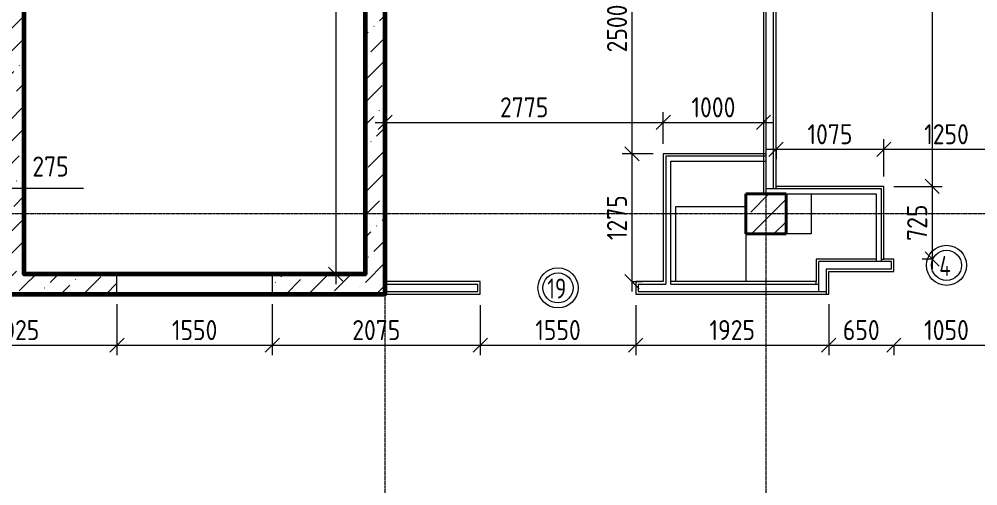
# Model space of a CAD drawing. Header units: millimetres. Extents: x -56773 to 221258, y -262288 to 26541.
# Drawn here: x 42159 to 51722, y -149905 to -145250 of the extents above; entities that cross this region are included whole.
import ezdxf

# ---------------------------------------------------------------- set-up
doc = ezdxf.new("R2010")
doc.units = ezdxf.units.MM
doc.linetypes.add('ADSK_Линия сетки', pattern=[25, 20, -2.5, 0, -2.5])
for name, color, linetype, lineweight in [('3.1 Штукатурка внешн стен для инвесторов', 5, 'Continuous', 60), ('Марки дверей', 7, 'Continuous', 20), ('Несущие колонны', 7, 'Continuous', 18), ('Оси', 7, 'Continuous', 9), ('Перекрытие', 7, 'Continuous', 18), ('Размеры', 7, 'Continuous', 9), ('Стены внутренние', 7, 'Continuous', 18), ('Стены наружные', 7, 'Continuous', 18), ('Стены штриховка', 7, 'Continuous', 9)]:
    doc.layers.add(name, color=color, linetype=linetype, lineweight=lineweight)
doc.styles.add('GOST Common_3', font='', dxfattribs={"width": 0.9, "height": 200})
doc.styles.add('GOST Common_B', font='', dxfattribs={"width": 0.8, "height": 200})
doc.styles.get('GOST Common_3').set_extended_font_data('GOST Common')
doc.styles.get('GOST Common_B').set_extended_font_data('GOST Common', bold=True)
doc.dimstyles.new('ADSK_Основной_2_0', dxfattribs={"dimscale": 304.8, "dimtxt": 201.142999, "dimasz": 0.463911, "dimexe": 0.328084, "dimexo": 0.328084, "dimgap": 0.164042, "dimtad": 1, "dimdec": 3, "dimrnd": 0.001, "dimdsep": 46, "dimtxsty": 'GOST Common_3', "dimblk1": 'OBLIQUE', "dimblk2": 'OBLIQUE', "dimsah": 1, "dimcen": 0.09, "dimdle": 0.328084, "dimazin": 2, "dimtfac": 1, "dimtdec": 4, "dimtix": 1, "dimtmove": 0, "dimatfit": 3, "dimfxl": 1, "dimtvp": 1, "dimtolj": 1, "dimtzin": 0, "dimlwd": 20, "dimlwe": 20, "dimarcsym": 2})
doc.dimstyles.new('ADSK_Основной_2_0_2', dxfattribs={"dimscale": 304.8, "dimtxt": 201.142999, "dimasz": 0.463911, "dimexe": 0.328084, "dimexo": 0.328084, "dimgap": 0.164042, "dimtad": 1, "dimdec": 3, "dimrnd": 0.001, "dimdsep": 46, "dimtxsty": 'GOST Common_3', "dimblk1": 'OBLIQUE', "dimblk2": 'OBLIQUE', "dimsah": 1, "dimcen": 0.09, "dimdle": 0.328084, "dimazin": 2, "dimtfac": 1, "dimtdec": 4, "dimtix": 1, "dimtmove": 0, "dimatfit": 3, "dimfxl": 1, "dimtvp": 1, "dimtolj": 1, "dimtzin": 0, "dimlwd": 20, "dimlwe": 20, "dimarcsym": 2})
pattern_1 = [(45, (9.36, -150597.75), (84.18955, 308.69595), [396.875, -79.375, 3.353, -76.022])]

# ---------------------------------------------------------------- blocks, each defined once
blk = doc.blocks.new('ADSK_КолоннаЖБ_Прямоугольная - 400x400 мм-1807143-Кладочный план 3-го этажа')
at = {"layer": 'Несущие колонны', "lineweight": 40}
for p, q in [((-200, 200), (200, 200)), ((-200, -200), (-200, 200)), ((200, 200), (200, -200)), ((200, -200), (-200, -200))]:
    blk.add_line(p, q, dxfattribs=at)
blk = doc.blocks.new('_Oblique')
at = {"color": 0, "linetype": 'ByBlock', "lineweight": -2}
blk.add_line((-0.5, -0.5), (0.5, 0.5), dxfattribs=at)
blk = doc.blocks.new('*D5694')
at = {"layer": 'Defpoints', "color": 0, "lineweight": 25, "transparency": 16777216}
for p in [(43134.4, -147992.8), (41109.4, -148401.5), (43134.4, -148501.5)]:
    blk.add_point(p, dxfattribs=at)
at = {"layer": 'Размеры', "color": 0, "lineweight": 20, "transparency": 16777216}
for p, q in [((43134.4, -148092.8), (43134.4, -148601.5)), ((41009.4, -148501.5), (43234.4, -148501.5)), ((41109.4, -148501.5), (41109.4, -148601.5))]:
    blk.add_line(p, q, dxfattribs=at)
at = {"layer": 'Размеры', "color": 0, "lineweight": 20, "transparency": 16777216, "xscale": 141.4, "yscale": 141.4, "zscale": 141.4, "rotation": 180}
blk.add_blockref('_Oblique', (41109.4, -148501.5), dxfattribs=at)
at = {"layer": 'Размеры', "color": 0, "lineweight": 20, "transparency": 16777216, "xscale": 141.4, "yscale": 141.4, "zscale": 141.4}
blk.add_blockref('_Oblique', (43134.4, -148501.5), dxfattribs=at)
at = {"layer": 'Размеры', "color": 0, "lineweight": 9, "transparency": 16777216, "insert": (42121.9, -148351.5), "char_height": 200, "width": 605.475, "attachment_point": 5, "style": 'GOST Common_3'}
blk.add_mtext('\\A1;2025', dxfattribs=at)
blk = doc.blocks.new('*D5695')
at = {"layer": 'Defpoints', "color": 0, "lineweight": 25, "transparency": 16777216}
for p in [(43134.4, -147992.8), (44684.4, -147992.8), (44684.4, -148501.5)]:
    blk.add_point(p, dxfattribs=at)
at = {"layer": 'Размеры', "color": 0, "lineweight": 20, "transparency": 16777216}
for p, q in [((43134.4, -148092.8), (43134.4, -148601.5)), ((44684.4, -148092.8), (44684.4, -148601.5)), ((43034.4, -148501.5), (44784.4, -148501.5))]:
    blk.add_line(p, q, dxfattribs=at)
at = {"layer": 'Размеры', "color": 0, "lineweight": 20, "transparency": 16777216, "xscale": 141.4, "yscale": 141.4, "zscale": 141.4, "rotation": 180}
blk.add_blockref('_Oblique', (43134.4, -148501.5), dxfattribs=at)
at = {"layer": 'Размеры', "color": 0, "lineweight": 20, "transparency": 16777216, "xscale": 141.4, "yscale": 141.4, "zscale": 141.4}
blk.add_blockref('_Oblique', (44684.4, -148501.5), dxfattribs=at)
at = {"layer": 'Размеры', "color": 0, "lineweight": 9, "transparency": 16777216, "insert": (43909.4, -148351.5), "char_height": 200, "width": 560.473, "attachment_point": 5, "style": 'GOST Common_3'}
blk.add_mtext('\\A1;1550', dxfattribs=at)
blk = doc.blocks.new('*D5696')
at = {"layer": 'Defpoints', "color": 0, "lineweight": 25, "transparency": 16777216}
for p in [(44684.4, -147992.8), (46759.4, -148002.8), (46759.4, -148501.5)]:
    blk.add_point(p, dxfattribs=at)
at = {"layer": 'Размеры', "color": 0, "lineweight": 20, "transparency": 16777216}
for p, q in [((44684.4, -148092.8), (44684.4, -148601.5)), ((46759.4, -148102.8), (46759.4, -148601.5)), ((44584.4, -148501.5), (46859.4, -148501.5))]:
    blk.add_line(p, q, dxfattribs=at)
at = {"layer": 'Размеры', "color": 0, "lineweight": 20, "transparency": 16777216, "xscale": 141.4, "yscale": 141.4, "zscale": 141.4, "rotation": 180}
blk.add_blockref('_Oblique', (44684.4, -148501.5), dxfattribs=at)
at = {"layer": 'Размеры', "color": 0, "lineweight": 20, "transparency": 16777216, "xscale": 141.4, "yscale": 141.4, "zscale": 141.4}
blk.add_blockref('_Oblique', (46759.4, -148501.5), dxfattribs=at)
at = {"layer": 'Размеры', "color": 0, "lineweight": 9, "transparency": 16777216, "insert": (45721.9, -148351.5), "char_height": 200, "width": 605.475, "attachment_point": 5, "style": 'GOST Common_3'}
blk.add_mtext('\\A1;2075', dxfattribs=at)
blk = doc.blocks.new('*D5697')
at = {"layer": 'Defpoints', "color": 0, "lineweight": 25, "transparency": 16777216}
for p in [(46759.4, -148002.8), (48309.4, -148002.8), (48309.4, -148501.5)]:
    blk.add_point(p, dxfattribs=at)
at = {"layer": 'Размеры', "color": 0, "lineweight": 20, "transparency": 16777216}
for p, q in [((46759.4, -148102.8), (46759.4, -148601.5)), ((48309.4, -148102.8), (48309.4, -148601.5)), ((46659.4, -148501.5), (48409.4, -148501.5))]:
    blk.add_line(p, q, dxfattribs=at)
at = {"layer": 'Размеры', "color": 0, "lineweight": 20, "transparency": 16777216, "xscale": 141.4, "yscale": 141.4, "zscale": 141.4, "rotation": 180}
blk.add_blockref('_Oblique', (46759.4, -148501.5), dxfattribs=at)
at = {"layer": 'Размеры', "color": 0, "lineweight": 20, "transparency": 16777216, "xscale": 141.4, "yscale": 141.4, "zscale": 141.4}
blk.add_blockref('_Oblique', (48309.4, -148501.5), dxfattribs=at)
at = {"layer": 'Размеры', "color": 0, "lineweight": 9, "transparency": 16777216, "insert": (47534.4, -148351.5), "char_height": 200, "width": 560.473, "attachment_point": 5, "style": 'GOST Common_3'}
blk.add_mtext('\\A1;1550', dxfattribs=at)
blk = doc.blocks.new('*D5698')
at = {"layer": 'Defpoints', "color": 0, "lineweight": 25, "transparency": 16777216}
for p in [(48309.4, -148002.8), (50234.4, -147992.8), (50234.4, -148501.5)]:
    blk.add_point(p, dxfattribs=at)
at = {"layer": 'Размеры', "color": 0, "lineweight": 20, "transparency": 16777216}
for p, q in [((48309.4, -148102.8), (48309.4, -148601.5)), ((50234.4, -148092.8), (50234.4, -148601.5)), ((48209.4, -148501.5), (50334.4, -148501.5))]:
    blk.add_line(p, q, dxfattribs=at)
at = {"layer": 'Размеры', "color": 0, "lineweight": 20, "transparency": 16777216, "xscale": 141.4, "yscale": 141.4, "zscale": 141.4, "rotation": 180}
blk.add_blockref('_Oblique', (48309.4, -148501.5), dxfattribs=at)
at = {"layer": 'Размеры', "color": 0, "lineweight": 20, "transparency": 16777216, "xscale": 141.4, "yscale": 141.4, "zscale": 141.4}
blk.add_blockref('_Oblique', (50234.4, -148501.5), dxfattribs=at)
at = {"layer": 'Размеры', "color": 0, "lineweight": 9, "transparency": 16777216, "insert": (49271.9, -148351.5), "char_height": 200, "width": 560.473, "attachment_point": 5, "style": 'GOST Common_3'}
blk.add_mtext('\\A1;1925', dxfattribs=at)
blk = doc.blocks.new('*D5699')
at = {"layer": 'Defpoints', "color": 0, "lineweight": 25, "transparency": 16777216}
for p in [(50234.4, -147992.8), (50884.4, -148401.5), (50884.4, -148501.5)]:
    blk.add_point(p, dxfattribs=at)
at = {"layer": 'Размеры', "color": 0, "lineweight": 20, "transparency": 16777216}
for p, q in [((50234.4, -148092.8), (50234.4, -148601.5)), ((50134.4, -148501.5), (50984.4, -148501.5)), ((50884.4, -148501.5), (50884.4, -148601.5))]:
    blk.add_line(p, q, dxfattribs=at)
at = {"layer": 'Размеры', "color": 0, "lineweight": 20, "transparency": 16777216, "xscale": 141.4, "yscale": 141.4, "zscale": 141.4, "rotation": 180}
blk.add_blockref('_Oblique', (50234.4, -148501.5), dxfattribs=at)
at = {"layer": 'Размеры', "color": 0, "lineweight": 20, "transparency": 16777216, "xscale": 141.4, "yscale": 141.4, "zscale": 141.4}
blk.add_blockref('_Oblique', (50884.4, -148501.5), dxfattribs=at)
at = {"layer": 'Размеры', "color": 0, "lineweight": 9, "transparency": 16777216, "insert": (50559.4, -148351.5), "char_height": 200, "width": 454.106, "attachment_point": 5, "style": 'GOST Common_3'}
blk.add_mtext('\\A1;650', dxfattribs=at)
blk = doc.blocks.new('*D5700')
at = {"layer": 'Defpoints', "color": 0, "lineweight": 25, "transparency": 16777216}
for p in [(50884.4, -148401.5), (51934.4, -148401.5), (51934.4, -148501.5)]:
    blk.add_point(p, dxfattribs=at)
at = {"layer": 'Размеры', "color": 0, "lineweight": 20, "transparency": 16777216}
for p, q in [((50784.4, -148501.5), (52034.4, -148501.5)), ((50884.4, -148501.5), (50884.4, -148601.5)), ((51934.4, -148501.5), (51934.4, -148601.5))]:
    blk.add_line(p, q, dxfattribs=at)
at = {"layer": 'Размеры', "color": 0, "lineweight": 20, "transparency": 16777216, "xscale": 141.4, "yscale": 141.4, "zscale": 141.4, "rotation": 180}
blk.add_blockref('_Oblique', (50884.4, -148501.5), dxfattribs=at)
at = {"layer": 'Размеры', "color": 0, "lineweight": 20, "transparency": 16777216, "xscale": 141.4, "yscale": 141.4, "zscale": 141.4}
blk.add_blockref('_Oblique', (51934.4, -148501.5), dxfattribs=at)
at = {"layer": 'Размеры', "color": 0, "lineweight": 9, "transparency": 16777216, "insert": (51409.4, -148351.5), "char_height": 200, "width": 560.473, "attachment_point": 5, "style": 'GOST Common_3'}
blk.add_mtext('\\A1;1050', dxfattribs=at)
blk = doc.blocks.new('*D5402')
at = {"layer": 'Defpoints', "color": 0, "lineweight": 25, "transparency": 16777216}
for p in [(41734.4, -146688.5), (42009.4, -146688.5), (42009.4, -146936.2)]:
    blk.add_point(p, dxfattribs=at)
at = {"layer": 'Размеры', "color": 0, "lineweight": 20, "transparency": 16777216}
for p, q in [((41734.4, -146788.5), (41734.4, -147036.2)), ((42009.4, -146788.5), (42009.4, -147036.2)), ((41634.4, -146936.2), (42009.4, -146936.2)), ((42009.4, -146936.2), (42799.4, -146936.2))]:
    blk.add_line(p, q, dxfattribs=at)
at = {"layer": 'Размеры', "color": 0, "lineweight": 20, "transparency": 16777216, "xscale": 141.4, "yscale": 141.4, "zscale": 141.4, "rotation": 180}
blk.add_blockref('_Oblique', (41734.4, -146936.2), dxfattribs=at)
at = {"layer": 'Размеры', "color": 0, "lineweight": 20, "transparency": 16777216, "xscale": 141.4, "yscale": 141.4, "zscale": 141.4}
blk.add_blockref('_Oblique', (42009.4, -146936.2), dxfattribs=at)
at = {"layer": 'Размеры', "color": 0, "lineweight": 9, "transparency": 16777216, "insert": (42290.9, -146619.6), "char_height": 200, "width": 454.106, "attachment_point": 1, "line_spacing_factor": 1.022761, "style": 'GOST Common_3'}
blk.add_mtext('\\A1;275', dxfattribs=at)
blk = doc.blocks.new('*D5405')
at = {"layer": 'Defpoints', "color": 0, "lineweight": 25, "transparency": 16777216}
for p in [(45416.4, -139592.8), (45316.4, -147792.8), (45416.4, -147792.8)]:
    blk.add_point(p, dxfattribs=at)
at = {"layer": 'Размеры', "color": 0, "lineweight": 20, "transparency": 16777216}
for p, q in [((45316.4, -139492.8), (45316.4, -147892.8)), ((45316.4, -139592.8), (45216.4, -139592.8)), ((45316.4, -147792.8), (45216.4, -147792.8))]:
    blk.add_line(p, q, dxfattribs=at)
at = {"layer": 'Размеры', "color": 0, "lineweight": 20, "transparency": 16777216, "xscale": 141.4, "yscale": 141.4, "zscale": 141.4}
for p, rotation in [((45316.4, -139592.8), 90), ((45316.4, -147792.8), 270)]:
    blk.add_blockref('_Oblique', p, dxfattribs=dict(at, rotation=rotation))
at = {"layer": 'Размеры', "color": 0, "lineweight": 9, "transparency": 16777216, "insert": (45166.4, -143692.8), "char_height": 200, "width": 605.475, "attachment_point": 5, "rotation": 90, "style": 'GOST Common_3'}
blk.add_mtext('\\A1;8200', dxfattribs=at)
blk = doc.blocks.new('*D5411')
at = {"layer": 'Defpoints', "color": 0, "lineweight": 25, "transparency": 16777216}
for p in [(48272.6, -146592.8), (48584.4, -146592.8), (48172.6, -147867.8)]:
    blk.add_point(p, dxfattribs=at)
at = {"layer": 'Размеры', "color": 0, "lineweight": 20, "transparency": 16777216}
for p, q in [((48272.6, -147967.8), (48272.6, -146492.8)), ((48484.4, -146592.8), (48172.6, -146592.8)), ((48272.6, -147867.8), (48372.6, -147867.8))]:
    blk.add_line(p, q, dxfattribs=at)
at = {"layer": 'Размеры', "color": 0, "lineweight": 20, "transparency": 16777216, "xscale": 141.4, "yscale": 141.4, "zscale": 141.4}
for p, rotation in [((48272.6, -146592.8), 90), ((48272.6, -147867.8), 270)]:
    blk.add_blockref('_Oblique', p, dxfattribs=dict(at, rotation=rotation))
at = {"layer": 'Размеры', "color": 0, "lineweight": 9, "transparency": 16777216, "insert": (48122.6, -147230.3), "char_height": 200, "width": 560.473, "attachment_point": 5, "rotation": 90, "style": 'GOST Common_3'}
blk.add_mtext('\\A1;1275', dxfattribs=at)
blk = doc.blocks.new('*D5412')
at = {"layer": 'Defpoints', "color": 0, "lineweight": 25, "transparency": 16777216}
for p in [(48172.6, -144092.8), (48272.6, -144092.8), (48584.4, -146592.8)]:
    blk.add_point(p, dxfattribs=at)
at = {"layer": 'Размеры', "color": 0, "lineweight": 20, "transparency": 16777216}
for p, q in [((48272.6, -146692.8), (48272.6, -143992.8)), ((48272.6, -144092.8), (48372.6, -144092.8)), ((48484.4, -146592.8), (48172.6, -146592.8))]:
    blk.add_line(p, q, dxfattribs=at)
at = {"layer": 'Размеры', "color": 0, "lineweight": 20, "transparency": 16777216, "xscale": 141.4, "yscale": 141.4, "zscale": 141.4}
for p, rotation in [((48272.6, -144092.8), 90), ((48272.6, -146592.8), 270)]:
    blk.add_blockref('_Oblique', p, dxfattribs=dict(at, rotation=rotation))
at = {"layer": 'Размеры', "color": 0, "lineweight": 9, "transparency": 16777216, "insert": (48122.6, -145342.8), "char_height": 200, "width": 605.475, "attachment_point": 5, "rotation": 90, "style": 'GOST Common_3'}
blk.add_mtext('\\A1;2500', dxfattribs=at)
blk = doc.blocks.new('*D5413')
at = {"layer": 'Defpoints', "color": 0, "lineweight": 25, "transparency": 16777216}
for p in [(45809.4, -146179), (48584.4, -146279), (48584.4, -146592.8)]:
    blk.add_point(p, dxfattribs=at)
at = {"layer": 'Размеры', "color": 0, "lineweight": 20, "transparency": 16777216}
for p, q in [((48584.4, -146492.8), (48584.4, -146179)), ((45709.4, -146279), (48684.4, -146279)), ((45809.4, -146279), (45809.4, -146379))]:
    blk.add_line(p, q, dxfattribs=at)
at = {"layer": 'Размеры', "color": 0, "lineweight": 20, "transparency": 16777216, "xscale": 141.4, "yscale": 141.4, "zscale": 141.4, "rotation": 180}
blk.add_blockref('_Oblique', (45809.4, -146279), dxfattribs=at)
at = {"layer": 'Размеры', "color": 0, "lineweight": 20, "transparency": 16777216, "xscale": 141.4, "yscale": 141.4, "zscale": 141.4}
blk.add_blockref('_Oblique', (48584.4, -146279), dxfattribs=at)
at = {"layer": 'Размеры', "color": 0, "lineweight": 9, "transparency": 16777216, "insert": (47196.9, -146129), "char_height": 200, "width": 605.475, "attachment_point": 5, "style": 'GOST Common_3'}
blk.add_mtext('\\A1;2775', dxfattribs=at)
blk = doc.blocks.new('*D5414')
at = {"layer": 'Defpoints', "color": 0, "lineweight": 25, "transparency": 16777216}
for p in [(49584.4, -146179), (49584.4, -146279), (48584.4, -146592.8)]:
    blk.add_point(p, dxfattribs=at)
at = {"layer": 'Размеры', "color": 0, "lineweight": 20, "transparency": 16777216}
for p, q in [((48584.4, -146492.8), (48584.4, -146179)), ((48484.4, -146279), (49684.4, -146279)), ((49584.4, -146279), (49584.4, -146379))]:
    blk.add_line(p, q, dxfattribs=at)
at = {"layer": 'Размеры', "color": 0, "lineweight": 20, "transparency": 16777216, "xscale": 141.4, "yscale": 141.4, "zscale": 141.4, "rotation": 180}
blk.add_blockref('_Oblique', (48584.4, -146279), dxfattribs=at)
at = {"layer": 'Размеры', "color": 0, "lineweight": 20, "transparency": 16777216, "xscale": 141.4, "yscale": 141.4, "zscale": 141.4}
blk.add_blockref('_Oblique', (49584.4, -146279), dxfattribs=at)
at = {"layer": 'Размеры', "color": 0, "lineweight": 9, "transparency": 16777216, "insert": (49084.4, -146129), "char_height": 200, "width": 560.473, "attachment_point": 5, "style": 'GOST Common_3'}
blk.add_mtext('\\A1;1000', dxfattribs=at)
blk = doc.blocks.new('*D5415')
at = {"layer": 'Defpoints', "color": 0, "lineweight": 25, "transparency": 16777216}
for p in [(51366.6, -141242.8), (50784.4, -146917.8), (51266.6, -146917.8)]:
    blk.add_point(p, dxfattribs=at)
at = {"layer": 'Размеры', "color": 0, "lineweight": 20, "transparency": 16777216}
for p, q in [((51266.6, -141142.8), (51266.6, -147017.8)), ((51266.6, -141242.8), (51166.6, -141242.8)), ((50884.4, -146917.8), (51366.6, -146917.8))]:
    blk.add_line(p, q, dxfattribs=at)
at = {"layer": 'Размеры', "color": 0, "lineweight": 20, "transparency": 16777216, "xscale": 141.4, "yscale": 141.4, "zscale": 141.4}
for p, rotation in [((51266.6, -141242.8), 90), ((51266.6, -146917.8), 270)]:
    blk.add_blockref('_Oblique', p, dxfattribs=dict(at, rotation=rotation))
at = {"layer": 'Размеры', "color": 0, "lineweight": 9, "transparency": 16777216, "insert": (51116.6, -144080.3), "char_height": 200, "width": 605.475, "attachment_point": 5, "rotation": 90, "style": 'GOST Common_3'}
blk.add_mtext('\\A1;5675', dxfattribs=at)
blk = doc.blocks.new('*D5416')
at = {"layer": 'Defpoints', "color": 0, "lineweight": 25, "transparency": 16777216}
for p in [(50784.4, -146917.8), (51266.6, -147642.8), (51366.6, -147642.8)]:
    blk.add_point(p, dxfattribs=at)
at = {"layer": 'Размеры', "color": 0, "lineweight": 20, "transparency": 16777216}
for p, q in [((51266.6, -146817.8), (51266.6, -147742.8)), ((50884.4, -146917.8), (51366.6, -146917.8)), ((51266.6, -147642.8), (51166.6, -147642.8))]:
    blk.add_line(p, q, dxfattribs=at)
at = {"layer": 'Размеры', "color": 0, "lineweight": 20, "transparency": 16777216, "xscale": 141.4, "yscale": 141.4, "zscale": 141.4}
for p, rotation in [((51266.6, -146917.8), 90), ((51266.6, -147642.8), 270)]:
    blk.add_blockref('_Oblique', p, dxfattribs=dict(at, rotation=rotation))
at = {"layer": 'Размеры', "color": 0, "lineweight": 9, "transparency": 16777216, "insert": (51116.6, -147280.3), "char_height": 200, "width": 454.106, "attachment_point": 5, "rotation": 90, "style": 'GOST Common_3'}
blk.add_mtext('\\A1;725', dxfattribs=at)
blk = doc.blocks.new('*D5417')
at = {"layer": 'Defpoints', "color": 0, "lineweight": 25, "transparency": 16777216}
for p in [(49709.4, -146447.5), (50784.4, -146547.5), (50784.4, -146917.8)]:
    blk.add_point(p, dxfattribs=at)
at = {"layer": 'Размеры', "color": 0, "lineweight": 20, "transparency": 16777216}
for p, q in [((50784.4, -146817.8), (50784.4, -146447.5)), ((49609.4, -146547.5), (50884.4, -146547.5)), ((49709.4, -146547.5), (49709.4, -146647.5))]:
    blk.add_line(p, q, dxfattribs=at)
at = {"layer": 'Размеры', "color": 0, "lineweight": 20, "transparency": 16777216, "xscale": 141.4, "yscale": 141.4, "zscale": 141.4, "rotation": 180}
blk.add_blockref('_Oblique', (49709.4, -146547.5), dxfattribs=at)
at = {"layer": 'Размеры', "color": 0, "lineweight": 20, "transparency": 16777216, "xscale": 141.4, "yscale": 141.4, "zscale": 141.4}
blk.add_blockref('_Oblique', (50784.4, -146547.5), dxfattribs=at)
at = {"layer": 'Размеры', "color": 0, "lineweight": 9, "transparency": 16777216, "insert": (50246.9, -146397.5), "char_height": 200, "width": 560.473, "attachment_point": 5, "style": 'GOST Common_3'}
blk.add_mtext('\\A1;1075', dxfattribs=at)
blk = doc.blocks.new('*D5418')
at = {"layer": 'Defpoints', "color": 0, "lineweight": 25, "transparency": 16777216}
for p in [(52034.4, -146447.5), (52034.4, -146547.5), (50784.4, -146917.8)]:
    blk.add_point(p, dxfattribs=at)
at = {"layer": 'Размеры', "color": 0, "lineweight": 20, "transparency": 16777216}
for p, q in [((50784.4, -146817.8), (50784.4, -146447.5)), ((50684.4, -146547.5), (52134.4, -146547.5)), ((52034.4, -146547.5), (52034.4, -146647.5))]:
    blk.add_line(p, q, dxfattribs=at)
at = {"layer": 'Размеры', "color": 0, "lineweight": 20, "transparency": 16777216, "xscale": 141.4, "yscale": 141.4, "zscale": 141.4, "rotation": 180}
blk.add_blockref('_Oblique', (50784.4, -146547.5), dxfattribs=at)
at = {"layer": 'Размеры', "color": 0, "lineweight": 20, "transparency": 16777216, "xscale": 141.4, "yscale": 141.4, "zscale": 141.4}
blk.add_blockref('_Oblique', (52034.4, -146547.5), dxfattribs=at)
at = {"layer": 'Размеры', "color": 0, "lineweight": 9, "transparency": 16777216, "insert": (51409.4, -146397.5), "char_height": 200, "width": 560.473, "attachment_point": 5, "style": 'GOST Common_3'}
blk.add_mtext('\\A1;1250', dxfattribs=at)
blk = doc.blocks.new('М_двери1 - Марка экземпляра 2-3719212-Кладочный план 3-го этажа')
at = {"layer": 'Марки дверей'}
for radius in [2, 1.5]:
    blk.add_circle((0, 0), radius, dxfattribs=at)

msp = doc.modelspace()

# ---------------------------------------------------------------- hatches: boundary and pattern name
at = {"layer": 'Несущие колонны', "lineweight": 9}
h = msp.add_hatch(dxfattribs=at)
h.set_pattern_fill('FP_1', color=256, style=0, pattern_type=2)
h.set_pattern_definition([(45, (9.36, -150597.75), (-224.5064, 224.5064), []), (45, (233.87, -150597.75), (-224.5064, 224.5064), [396.875, -79.375, 3.353, -76.022])])
h.paths.add_polyline_path([(49409.3615, -147392.7816), (49809.3615, -147392.7816), (49809.3615, -146992.7816), (49409.3615, -146992.7816)])
at = {"layer": 'Стены наружные', "lineweight": 9}
h = msp.add_hatch(dxfattribs=at)
h.set_pattern_fill('FP_2', color=256, style=0, pattern_type=2)
h.set_pattern_definition(pattern_1)
h.paths.add_polyline_path([(42009.3615, -147992.7816), (42209.3615, -147992.7816), (42209.3615, -139392.7816), (42009.3615, -139392.7816), (42009.3615, -147967.7816)])
h = msp.add_hatch(dxfattribs=at)
h.set_pattern_fill('FP_2', color=256, style=0, pattern_type=2)
h.set_pattern_definition(pattern_1)
h.paths.add_polyline_path([(45609.3615, -147992.7816), (45809.3615, -147992.7816), (45809.3615, -139392.7816), (45609.3615, -139392.7816), (45609.3615, -147792.7816)])
h = msp.add_hatch(dxfattribs=at)
h.set_pattern_fill('FP_2', color=256, style=0, pattern_type=2)
h.set_pattern_definition(pattern_1)
h.paths.add_polyline_path([(45609.3615, -147992.7816), (45609.3615, -147792.7816), (44684.3615, -147792.7816), (44684.3615, -147992.7816)])
h.paths.add_polyline_path([(43134.3615, -147992.7816), (43134.3615, -147792.7816), (42209.3615, -147792.7816), (42209.3615, -147992.7816)])

# ---------------------------------------------------------------- linework, layer by layer
at = {"layer": '3.1 Штукатурка внешн стен для инвесторов'}
msp.add_lwpolyline([(42209.3615, -139593.1816), (45609.3615, -139593.1816), (45609.3615, -147792.7816), (42209.3615, -147792.7816)], close=True, dxfattribs=at)
msp.add_lwpolyline([(42009.3615, -147992.7816), (45809.3615, -147992.7816), (45809.3615, -144092.7816), (49709.3615, -144092.7816)], dxfattribs=at)
at = {"layer": 'Несущие колонны', "lineweight": 9}
for p, q in [((49809.3615, -146992.7816), (49409.3615, -146992.7816)), ((49409.3615, -146992.7816), (49409.3615, -147392.7816)), ((49809.3615, -147392.7816), (49809.3615, -146992.7816)), ((49409.3615, -147392.7816), (49809.3615, -147392.7816))]:
    msp.add_line(p, q, dxfattribs=at)
at = {"layer": 'Оси', "linetype": 'ADSK_Линия сетки', "lineweight": 5}
for p, q in [((45809.3615, -161571.6329), (45809.3615, -140570.3055)), ((49609.3615, -161571.6329), (49609.3615, -140570.3055)), ((62587.9153, -147192.7816), (-25230.7352, -147192.7816))]:
    msp.add_line(p, q, dxfattribs=at)
at = {"layer": 'Перекрытие'}
for p, q in [((50059.3615, -146992.7816), (50059.3615, -147392.7816)), ((48709.3615, -147117.7816), (49409.3615, -147117.7816)), ((48709.3615, -147867.7816), (48709.3615, -147117.7816)), ((49409.3615, -147392.7816), (49409.3615, -147867.7816)), ((50059.3615, -147392.7816), (49809.3615, -147392.7816))]:
    msp.add_line(p, q, dxfattribs=at)
at = {"layer": 'Стены внутренние', "lineweight": 5}
for p, q in [((49709.3615, -146917.7816), (49709.3615, -141242.7816)), ((49584.3615, -144092.7816), (49584.3615, -146992.7816)), ((48584.3615, -146592.7816), (48584.3615, -147867.7816)), ((49609.3615, -146592.7816), (48584.3615, -146592.7816)), ((49609.3615, -146667.7816), (49609.3615, -146592.7816)), ((48659.3615, -147867.7816), (48659.3615, -146667.7816)), ((48659.3615, -146667.7816), (49609.3615, -146667.7816)), ((50784.3615, -146917.7816), (49709.3615, -146917.7816)), ((50784.3615, -147642.7816), (50784.3615, -146917.7816)), ((49584.3615, -146992.7816), (50709.3615, -146992.7816)), ((50709.3615, -146992.7816), (50709.3615, -147642.7816)), ((50709.3615, -147642.7816), (50109.3615, -147642.7816)), ((50109.3615, -147642.7816), (50109.3615, -147867.7816)), ((50884.3615, -147642.7816), (50784.3615, -147642.7816)), ((50884.3615, -147767.7816), (50884.3615, -147642.7816)), ((50234.3615, -147767.7816), (50884.3615, -147767.7816)), ((50234.3615, -147992.7816), (50234.3615, -147767.7816)), ((46759.3615, -147867.7816), (45809.3615, -147867.7816)), ((46759.3615, -147992.7816), (46759.3615, -147867.7816)), ((48584.3615, -147867.7816), (48309.3615, -147867.7816)), ((48309.3615, -147867.7816), (48309.3615, -147992.7816)), ((50109.3615, -147867.7816), (48659.3615, -147867.7816)), ((45809.3615, -147992.7816), (46759.3615, -147992.7816)), ((48309.3615, -147992.7816), (50234.3615, -147992.7816))]:
    msp.add_line(p, q, dxfattribs=at)
at = {"layer": 'Стены наружные', "lineweight": 9}
for p, q in [((42209.3615, -139592.7816), (42209.3615, -147792.7816)), ((45609.3615, -139592.7816), (45609.3615, -147792.7816)), ((45809.3615, -147867.7816), (45809.3615, -144092.7816)), ((43134.3615, -147792.7816), (42209.3615, -147792.7816)), ((43134.3615, -147992.7816), (43134.3615, -147792.7816)), ((45609.3615, -147792.7816), (44684.3615, -147792.7816)), ((44684.3615, -147792.7816), (44684.3615, -147992.7816)), ((42009.3615, -147992.7816), (43134.3615, -147992.7816)), ((44684.3615, -147992.7816), (45809.3615, -147992.7816))]:
    msp.add_line(p, q, dxfattribs=at)
at = {"layer": 'Стены штриховка', "lineweight": 9}
for p, q in [((49684.3615, -146942.7816), (49684.3615, -141242.7816)), ((49609.3615, -146992.7816), (49609.3615, -144092.7816)), ((48609.3615, -146617.7816), (48609.3615, -147892.7816)), ((49609.3615, -146617.7816), (48609.3615, -146617.7816)), ((50759.3615, -146942.7816), (49609.3615, -146942.7816)), ((49709.3615, -146942.7816), (49709.3615, -146917.7816)), ((50759.3615, -147667.7816), (50759.3615, -146942.7816)), ((50709.3615, -147642.7816), (50709.3615, -147667.7816)), ((50759.3615, -147642.7816), (50784.3615, -147642.7816)), ((50859.3615, -147667.7816), (50134.3615, -147667.7816)), ((50134.3615, -147967.7816), (50134.3615, -147667.7816)), ((50859.3615, -147742.7816), (50859.3615, -147667.7816)), ((50859.3615, -147742.7816), (50209.3615, -147742.7816)), ((50209.3615, -147742.7816), (50209.3615, -147992.7816)), ((45809.3615, -147867.7816), (45809.3615, -147992.7816)), ((45809.3615, -147892.7816), (46734.3615, -147892.7816)), ((46734.3615, -147967.7816), (46734.3615, -147892.7816)), ((48334.3615, -147892.7816), (48334.3615, -147967.7816)), ((48334.3615, -147892.7816), (48609.3615, -147892.7816)), ((48659.3615, -147892.7816), (48659.3615, -147867.7816)), ((48659.3615, -147892.7816), (50134.3615, -147892.7816)), ((50109.3615, -147892.7816), (50109.3615, -147867.7816)), ((45809.3615, -147967.7816), (46734.3615, -147967.7816)), ((48334.3615, -147967.7816), (50209.3615, -147967.7816))]:
    msp.add_line(p, q, dxfattribs=at)

# ---------------------------------------------------------------- block references
at = {"layer": 'Марки дверей', "lineweight": 5, "xscale": 99.99999999999993, "yscale": 99.99999999999993, "zscale": 99.99999999999993}
for p in [(51409.3615, -147705.2816), (47534.3615, -147930.2816)]:
    msp.add_blockref('М_двери1 - Марка экземпляра 2-3719212-Кладочный план 3-го этажа', p, dxfattribs=at)
at = {"layer": 'Несущие колонны', "lineweight": 40, "rotation": 89.9999999999999}
msp.add_blockref('ADSK_КолоннаЖБ_Прямоугольная - 400x400 мм-1807143-Кладочный план 3-го этажа', (49609.3615, -147192.7816), dxfattribs=at)

# ---------------------------------------------------------------- texts
at = {"layer": 'Марки дверей', "lineweight": 5, "char_height": 200, "attachment_point": 1, "style": 'GOST Common_B'}
for s, insert, width in [('\\fGOST Common|b1|i0|c204|p34|;\\W.8;4', (51337.3041, -147611.6227), 166.751), ('19', (47427.9041, -147836.6227), 250.1265)]:
    msp.add_mtext(s, dxfattribs=dict(at, insert=insert, width=width))

# ---------------------------------------------------------------- dimensions: what is measured, and where the dimension line sits
at = {"layer": 'Размеры', "lineweight": 9}
for base, p1, p2, override, picture, middle in [((45316.3667, -147792.7816), (45416.3516, -139592.7816), (45416.3516, -147792.7816), {"dimpost": '<>', "dimfxl": 8200}, '*D5405', (45166.3667, -143692.7816)), ((51266.6127, -146917.7816), (51366.5976, -141242.7816), (50784.3615, -146917.7816), {"dimpost": '<>', "dimfxl": 5704.789554}, '*D5415', (51116.6127, -144080.2816)), ((48272.5907, -144092.7816), (48584.3615, -146592.7816), (48172.6058, -144092.7816), {"dimpost": '<>', "dimfxl": 2533.681666}, '*D5412', (48122.5907, -145342.7816)), ((48272.5907, -146592.7816), (48172.6058, -147867.7816), (48584.3615, -146592.7816), {"dimpost": '<>', "dimfxl": 1339.838716}, '*D5411', (48122.5907, -147230.2816)), ((51266.6127, -147642.7816), (50784.3615, -146917.7816), (51366.5976, -147642.7816), {"dimpost": '<>', "dimfxl": 929.851526}, '*D5416', (51116.6127, -147280.2816))]:
    dim = msp.add_linear_dim(base=base, p1=p1, p2=p2, angle=90, dimstyle='ADSK_Основной_2_0_2', override=override, dxfattribs=at)
    dim.commit()
    dim.dimension.update_dxf_attribs({"geometry": picture, "text_midpoint": middle})
for base, p1, p2, override, picture, middle in [((48584.3615, -146279.0246), (45809.3615, -146179.0397), (48584.3615, -146592.7816), {"dimpost": '<>', "dimfxl": 2805.674134}, '*D5413', (47196.8615, -146129.0246)), ((49584.3615, -146279.0246), (48584.3615, -146592.7816), (49584.3615, -146179.0397), {"dimpost": '<>', "dimfxl": 1082.211785}, '*D5414', (49084.3615, -146129.0246)), ((50784.3615, -146547.4705), (49709.3615, -146447.4856), (50784.3615, -146917.7816), {"dimpost": '<>', "dimfxl": 1173.372635}, '*D5417', (50246.8615, -146397.4705)), ((52034.3615, -146547.4705), (50784.3615, -146917.7816), (52034.3615, -146447.4856), {"dimpost": '<>', "dimfxl": 1335.544211}, '*D5418', (51409.3615, -146397.4705)), ((43134.3615, -148501.5041), (41109.3615, -148401.5192), (43134.3615, -147992.7816), {"dimpost": '<>', "dimfxl": 2065.839162}, '*D5694', (42121.8615, -148351.5041)), ((44684.3615, -148501.5041), (43134.3615, -147992.7816), (44684.3615, -147992.7816), {"dimpost": '<>', "dimfxl": 1550}, '*D5695', (43909.3615, -148351.5041)), ((46759.3615, -148501.5041), (44684.3615, -147992.7816), (46759.3615, -148002.7816), {"dimpost": '<>', "dimfxl": 2075.024096}, '*D5696', (45721.8615, -148351.5041)), ((48309.3615, -148501.5041), (46759.3615, -148002.7816), (48309.3615, -148002.7816), {"dimpost": '<>', "dimfxl": 1550}, '*D5697', (47534.3615, -148351.5041)), ((50234.3615, -148501.5041), (48309.3615, -148002.7816), (50234.3615, -147992.7816), {"dimpost": '<>', "dimfxl": 1925.025974}, '*D5698', (49271.8615, -148351.5041)), ((50884.3615, -148501.5041), (50234.3615, -147992.7816), (50884.3615, -148401.5192), {"dimpost": '<>', "dimfxl": 767.832303}, '*D5699', (50559.3615, -148351.5041)), ((51934.3615, -148501.5041), (50884.3615, -148401.5192), (51934.3615, -148401.5192), {"dimpost": '<>', "dimfxl": 1050}, '*D5700', (51409.3615, -148351.5041))]:
    dim = msp.add_linear_dim(base=base, p1=p1, p2=p2, dimstyle='ADSK_Основной_2_0_2', override=override, dxfattribs=at)
    dim.commit()
    dim.dimension.update_dxf_attribs({"geometry": picture, "text_midpoint": middle})
dim = msp.add_linear_dim(base=(42009.3615, -146936.2321), p1=(41734.3615, -146688.5491), p2=(42009.3615, -146688.5491), dimstyle='ADSK_Основной_2_0', override={"dimpost": '<>', "dimfxl": 275}, dxfattribs=at)
dim.commit()
dim.dimension.update_dxf_attribs({"geometry": '*D5402', "text_midpoint": (42517.9533, -146936.2321), "dimtype": 160})

doc.saveas('drawing.dxf')
